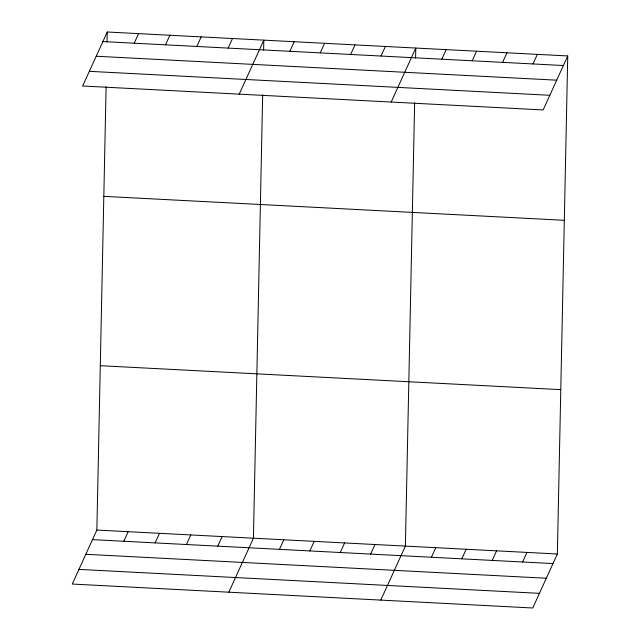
<?xml version="1.0" encoding="UTF-8"?>
<svg xmlns="http://www.w3.org/2000/svg" width="640" height="640" viewBox="0 0 640 640"><rect width="100%" height="100%" fill="white"/><g stroke="black" fill="none" stroke-linecap="round" stroke-linejoin="round"><path stroke-width="0.96" d="M567.744 55.952L543.136 109.944L82.64 86L107.248 32L567.744 55.952L557.36 554L532.752 608L72.256 584.048L96.864 530.056L106.104 86.784M107.04 41.96L107.248 32M262.672 94.928L253.432 538.192L228.824 592.192M263.608 50.104L263.816 40.144L239.208 94.144M414.64 102.832L405.392 546.096L380.784 600.096M415.576 58.008L415.784 48.048L391.176 102.04M134.2 43.2L138.56 33.632M165.512 44.832L169.88 35.256M196.824 46.464L201.192 36.888M228.144 48.088L232.504 38.512M289.848 51.296L294.208 41.72M320.24 52.88L324.608 43.304M123.808 541.256L128.176 531.68M350.632 54.464L355 44.888M155.128 542.888L159.488 533.312M381.024 56.04L385.392 46.464M186.44 544.512L190.8 534.936M217.752 546.144L222.12 536.568M441.816 59.2L446.176 49.624M472.208 60.784L476.568 51.208M279.456 549.352L283.824 539.776M502.6 62.36L506.96 52.792M309.856 550.936L314.216 541.36M532.992 63.944L537.352 54.368M340.248 552.512L344.608 542.936M370.64 554.096L375 544.52M431.424 557.256L435.784 547.68M461.816 558.832L466.184 549.264M492.208 560.416L496.576 550.84M522.6 562L526.968 552.424M102.888 41.576L563.384 65.528M96.208 56.232L556.704 80.184M89.32 71.336L549.824 95.288M103.824 196.36L564.32 220.304M100.288 365.696L560.784 389.648M96.864 530.056L557.36 554M92.496 539.632L552.992 563.576M85.816 554.288L546.312 578.24M78.936 569.392L539.432 593.344"/></g></svg>
